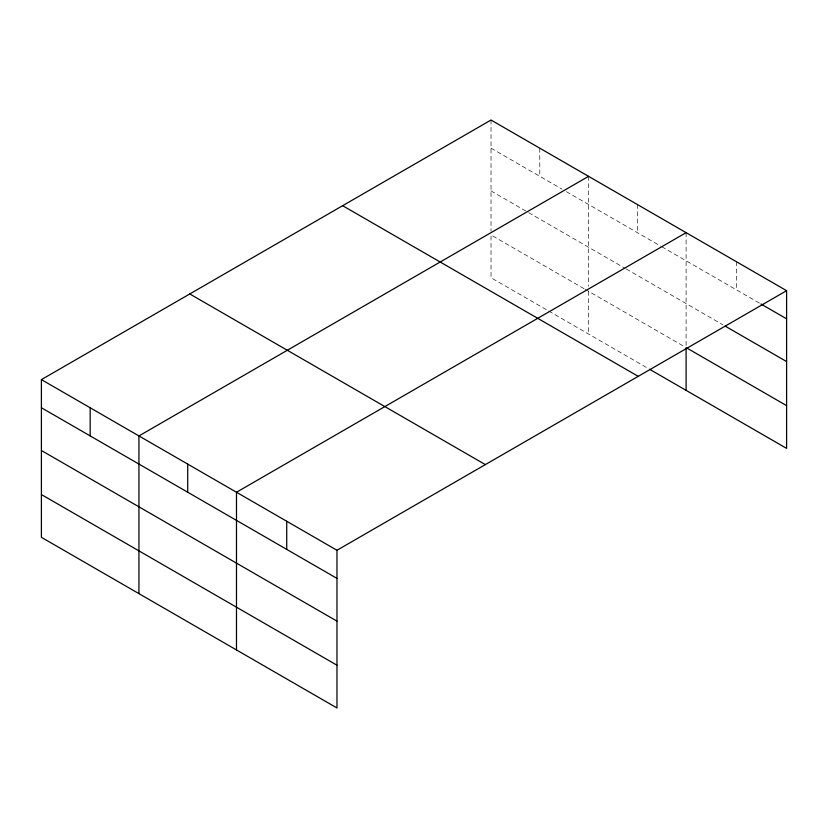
<?xml version="1.0" encoding="UTF-8"?>
<svg xmlns="http://www.w3.org/2000/svg" width="828" height="828" viewBox="0 0 828 828"><rect width="100%" height="100%" fill="white"/><g stroke="black" fill="none" stroke-linecap="round" stroke-linejoin="round"><path stroke-width="0.62" stroke-dasharray="4.14 3.1" d="M491.025 148.16L561.964 189.126M566.393 191.682L660.609 246.071M661.717 246.713L759.804 303.338M491.025 190.916L527.602 212.04M528.709 212.682L625.14 268.355M626.247 268.996L722.947 324.824M584.133 288.724L491.025 234.976L491.025 277.732L547.546 310.365M585.241 289.365L684.994 346.963M548.664 311.007L648.417 368.605M736.351 261.669L736.351 289.8M686.101 232.668L686.101 346.342M637.332 204.506L637.332 232.637M588.563 176.343L588.563 286.25M588.563 291.29L588.563 334.046M539.794 148.191L539.794 176.323M491.025 120.029L491.025 231.198"/><path stroke-width="1.24" d="M786.6 290.68L491.025 120.029L41.4 379.617L41.4 537.32L336.975 707.971L336.975 550.268L786.6 290.68L786.6 448.383L649.525 369.236M588.563 176.343L138.938 435.932L138.938 593.635M686.101 232.668L236.487 492.246L236.487 649.949M760.922 303.99L786.6 318.811M725.183 326.118L786.6 361.567M687.219 348.246L786.6 405.627M342.647 205.696L638.222 376.347M189.778 293.961L485.353 464.611M41.4 379.617L336.975 550.268M41.4 407.749L336.975 578.399M41.4 450.504L336.975 621.155M41.4 494.554L336.975 665.215M686.101 347.605L686.101 390.361M286.726 521.257L286.726 549.388M187.708 464.094L187.708 492.225M90.169 407.78L90.169 435.911"/></g></svg>
